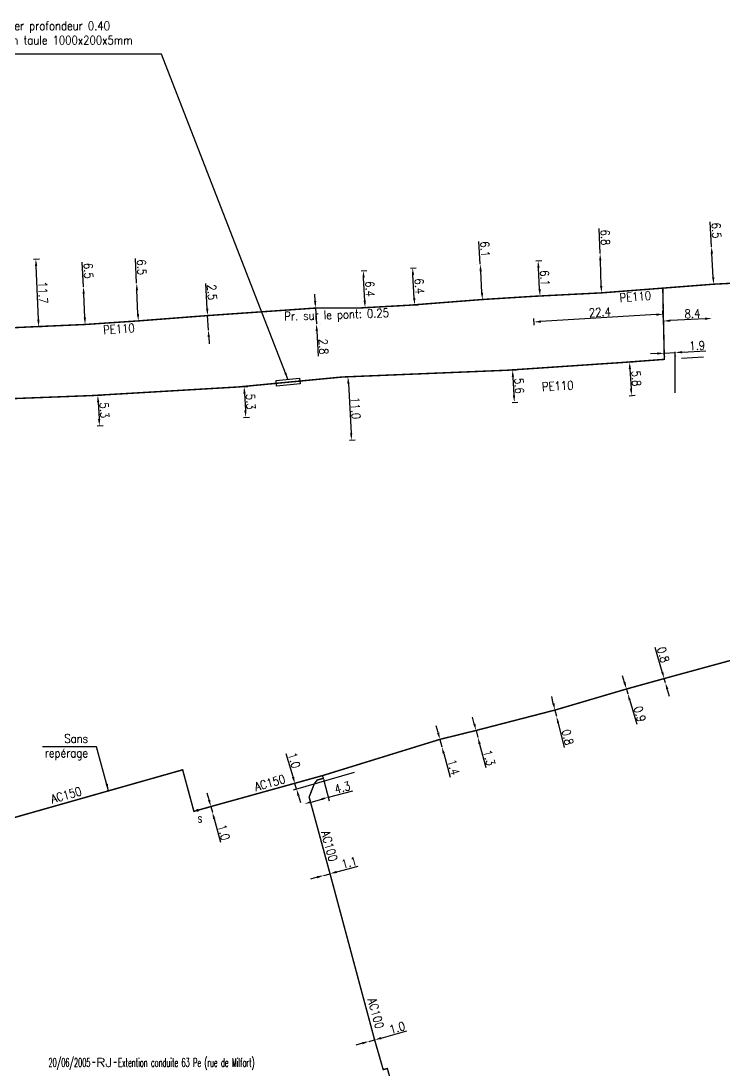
# Model space of a CAD drawing. Header units: millimetres. Extents: x 115991 to 117009, y 129000 to 129990.
# Drawn here: x 116571.1 to 116692.8, y 129237.1 to 129418.6 of the extents above; entities that cross this region are included whole.
import ezdxf
from ezdxf.enums import TextEntityAlignment as Align

# ---------------------------------------------------------------- set-up
doc = ezdxf.new("R2010")
doc.units = ezdxf.units.MM
doc.header["$PDMODE"] = 34
doc.linetypes.add('L_25_AP', pattern=[2000, 1000, 1000])
doc.linetypes.add('L_25_PE', pattern=[2000, 1000, 1000])
doc.layers.get('0').update_dxf_attribs({"linetype": 'CONTINUOUS'})
doc.layers.get('DEFPOINTS').update_dxf_attribs({"linetype": 'CONTINUOUS'})
for name, color, linetype in [('L_150', 1, 'CONTINUOUS'), ('L_300', 7, 'CONTINUOUS'), ('L_400', 7, 'CONTINUOUS'), ('L_910', 7, 'CONTINUOUS')]:
    doc.layers.add(name, color=color, linetype=linetype)
doc.styles.add('G_ROMANS', font='ROMANS.SHX', dxfattribs={"width": 0.75})
doc.styles.get("Standard").update_dxf_attribs({"font": 'romans.shx', "width": 0.85})
doc.dimstyles.get("Standard").update_dxf_attribs({"dimtxt": 1.5, "dimasz": 1.2, "dimexe": 0.625, "dimexo": 0.625, "dimgap": 0.25, "dimtad": 1, "dimdec": 1, "dimzin": 0, "dimdsep": 46, "dimtxsty": 'Standard', "dimcen": -0.5, "dimadec": 0, "dimazin": 0, "dimtfac": 1, "dimtdec": 1, "dimtmove": 0, "dimatfit": 3, "dimfxl": 0, "dimtolj": 1, "dimtzin": 0, "dimarcsym": 0})

# ---------------------------------------------------------------- blocks, each defined once
blk = doc.blocks.new('GIS_MODF')
at = {"color": 0, "linetype": 'Continuous', "flags": 128}
for points in [[(-2.18, -0.01), (-1.68, -0.01)], [(1.52, -0.01), (2.02, -0.01)]]:
    blk.add_lwpolyline(points, dxfattribs=at)
at = {"color": 0, "linetype": 'Continuous', "width": 0.5}
blk.add_attdef('DATE', text='', height=1.5, dxfattribs=at).set_placement((-2.5, -0.8), align=Align.RIGHT)
at = {"color": 0, "linetype": 'Continuous', "width": 1.771291}
blk.add_attdef('USER', text='', height=1.5, dxfattribs=at).set_placement((-1.51, -0.8), (1.28, -0.8), align=Align.FIT)
at = {"color": 0, "linetype": 'Continuous', "width": 0.5}
blk.add_attdef('DESC', (2.29, -0.8), '', height=1.5, dxfattribs=at)
blk = doc.blocks.new('*D40')
at = {"layer": 'DEFPOINTS', "color": 0, "linetype": 'Continuous', "transparency": 16777216}
for p in [(116682.31, 129366.69), (116682.31, 129366.69), (116690.7, 129367.16)]:
    blk.add_point(p, dxfattribs=at)
at = {"layer": 'L_150', "color": 0, "linetype": 'Continuous', "lineweight": -2, "transparency": 16777216}
for p, q in [((116682.28, 129367.31), (116682.28, 129367.31)), ((116689.5, 129367.09), (116683.51, 129366.76)), ((116690.66, 129367.78), (116690.66, 129367.78))]:
    blk.add_line(p, q, dxfattribs=at)
at = {"layer": 'L_150', "color": 0, "linetype": 'Continuous', "transparency": 16777216}
for points in [[(116683.5, 129366.96), (116683.52, 129366.56), (116682.31, 129366.69)], [(116689.49, 129367.29), (116689.51, 129366.89), (116690.7, 129367.16)]]:
    blk.add_solid(points, dxfattribs=at)
at = {"layer": 'L_150', "color": 0, "linetype": 'Continuous', "transparency": 16777216, "insert": (116687.32, 129367.97), "char_height": 1.5, "attachment_point": 5, "rotation": 3.1929}
blk.add_mtext('\\A1;8.4', dxfattribs=at)
blk = doc.blocks.new('L_300_11')
at = {"color": 0, "linetype": 'Continuous', "const_width": 0.248, "flags": 128}
blk.add_lwpolyline([(-0.13, 0, 1), (0.13, 0, 1)], format="xyb", close=True, dxfattribs=at)
at = {"linetype": 'Continuous', "style": 'G_ROMANS', "width": 0.75}
blk.add_attdef('S', text='', height=1, dxfattribs=at).set_placement((0, 1.35), align=Align.MIDDLE_CENTER)
at = {"color": 0, "linetype": 'Continuous', "width": 0.75, "flags": 3}
for tag, p in [('DEF_LEG', (0, -5)), ('DEF_COUP', (0, -7.5)), ('DEF_TYPE', (0, -10))]:
    blk.add_attdef(tag, text='', height=1.2, dxfattribs=at).set_placement(p, align=Align.MIDDLE)
blk = doc.blocks.new('*D461')
at = {"layer": 'DEFPOINTS', "color": 0, "linetype": 'Continuous', "transparency": 16777216}
for p in [(116603.96, 129282.68), (116604.23, 129281.71), (116604.23, 129281.71)]:
    blk.add_point(p, dxfattribs=at)
at = {"layer": 'L_150', "color": 0, "linetype": 'Continuous', "lineweight": -2, "transparency": 16777216}
for p, q in [((116603.65, 129283.84), (116603.34, 129284.99)), ((116603.96, 129282.68), (116604.23, 129281.71)), ((116604.54, 129280.55), (116605.63, 129276.51))]:
    blk.add_line(p, q, dxfattribs=at)
at = {"layer": 'L_150', "color": 0, "linetype": 'Continuous', "transparency": 16777216}
for points in [[(116603.84, 129283.89), (116603.46, 129283.78), (116603.96, 129282.68)], [(116604.73, 129280.61), (116604.35, 129280.5), (116604.23, 129281.71)]]:
    blk.add_solid(points, dxfattribs=at)
at = {"layer": 'L_150', "color": 0, "linetype": 'Continuous', "transparency": 16777216, "insert": (116606.21, 129278.22), "char_height": 1.5, "attachment_point": 5, "rotation": 285.1621}
blk.add_mtext('\\A1;1.0', dxfattribs=at)
blk = doc.blocks.new('*D529')
at = {"layer": 'DEFPOINTS', "color": 0, "linetype": 'Continuous', "transparency": 16777216}
for p in [(116631.35, 129242.05), (116631.35, 129242.05), (116632.31, 129242.31)]:
    blk.add_point(p, dxfattribs=at)
at = {"layer": 'L_150', "color": 0, "linetype": 'Continuous', "lineweight": -2, "transparency": 16777216}
for p, q in [((116633.47, 129242.63), (116637.91, 129243.85)), ((116630.19, 129241.73), (116629.03, 129241.41)), ((116631.35, 129242.05), (116632.31, 129242.31))]:
    blk.add_line(p, q, dxfattribs=at)
at = {"layer": 'L_150', "color": 0, "linetype": 'Continuous', "transparency": 16777216}
for points in [[(116630.14, 129241.92), (116630.24, 129241.54), (116631.35, 129242.05)], [(116633.42, 129242.82), (116633.52, 129242.44), (116632.31, 129242.31)]]:
    blk.add_solid(points, dxfattribs=at)
at = {"layer": 'L_150', "color": 0, "linetype": 'Continuous', "transparency": 16777216, "insert": (116636.21, 129244.42), "char_height": 1.5, "attachment_point": 5, "rotation": 15.3103}
blk.add_mtext('\\A1;1.0', dxfattribs=at)
blk = doc.blocks.new('*D427')
at = {"layer": 'DEFPOINTS', "color": 0, "linetype": 'Continuous', "transparency": 16777216}
for p in [(116675.9, 129303.02), (116676.14, 129302.21), (116676.14, 129302.21)]:
    blk.add_point(p, dxfattribs=at)
at = {"layer": 'L_150', "color": 0, "linetype": 'Continuous', "lineweight": -2, "transparency": 16777216}
for p, q in [((116675.56, 129304.17), (116675.22, 129305.32)), ((116675.9, 129303.02), (116676.14, 129302.21)), ((116676.47, 129301.05), (116677.69, 129296.92))]:
    blk.add_line(p, q, dxfattribs=at)
at = {"layer": 'L_150', "color": 0, "linetype": 'Continuous', "transparency": 16777216}
for points in [[(116675.75, 129304.23), (116675.37, 129304.12), (116675.9, 129303.02)], [(116676.67, 129301.11), (116676.28, 129301), (116676.14, 129302.21)]]:
    blk.add_solid(points, dxfattribs=at)
at = {"layer": 'L_150', "color": 0, "linetype": 'Continuous', "transparency": 16777216, "insert": (116678.21, 129298.69), "char_height": 1.5, "attachment_point": 5, "rotation": 286.3479}
blk.add_mtext('\\A1;0.9', dxfattribs=at)
blk = doc.blocks.new('*D428')
at = {"layer": 'DEFPOINTS', "color": 0, "linetype": 'Continuous', "transparency": 16777216}
for p in [(116682.43, 129304.83), (116682.64, 129304.11), (116682.64, 129304.11)]:
    blk.add_point(p, dxfattribs=at)
at = {"layer": 'L_150', "color": 0, "linetype": 'Continuous', "lineweight": -2, "transparency": 16777216}
for p, q in [((116682.09, 129305.98), (116680.86, 129310.18)), ((116682.64, 129304.11), (116682.43, 129304.83)), ((116682.97, 129302.96), (116683.31, 129301.81))]:
    blk.add_line(p, q, dxfattribs=at)
at = {"layer": 'L_150', "color": 0, "linetype": 'Continuous', "transparency": 16777216}
for points in [[(116682.28, 129306.04), (116681.9, 129305.93), (116682.43, 129304.83)], [(116683.17, 129303.02), (116682.78, 129302.91), (116682.64, 129304.11)]]:
    blk.add_solid(points, dxfattribs=at)
at = {"layer": 'L_150', "color": 0, "linetype": 'Continuous', "transparency": 16777216, "insert": (116682.26, 129308.94), "char_height": 1.5, "attachment_point": 5, "rotation": 286.3479}
blk.add_mtext('\\A1;0.8', dxfattribs=at)
blk = doc.blocks.new('*D430')
at = {"layer": 'DEFPOINTS', "color": 0, "linetype": 'Continuous', "transparency": 16777216}
for p in [(116663.53, 129299.38), (116663.79, 129298.31), (116663.79, 129298.31)]:
    blk.add_point(p, dxfattribs=at)
at = {"layer": 'L_150', "color": 0, "linetype": 'Continuous', "lineweight": -2, "transparency": 16777216}
for p, q in [((116663.24, 129300.54), (116662.96, 129301.71)), ((116663.53, 129299.38), (116663.79, 129298.31)), ((116664.08, 129297.14), (116665.13, 129292.9))]:
    blk.add_line(p, q, dxfattribs=at)
at = {"layer": 'L_150', "color": 0, "linetype": 'Continuous', "transparency": 16777216}
for points in [[(116663.44, 129300.59), (116663.05, 129300.49), (116663.53, 129299.38)], [(116664.27, 129297.19), (116663.89, 129297.1), (116663.79, 129298.31)]]:
    blk.add_solid(points, dxfattribs=at)
at = {"layer": 'L_150', "color": 0, "linetype": 'Continuous', "transparency": 16777216, "insert": (116665.72, 129294.68), "char_height": 1.5, "attachment_point": 5, "rotation": 283.8416}
blk.add_mtext('\\A1;0.8', dxfattribs=at)
blk = doc.blocks.new('*D462')
at = {"layer": 'DEFPOINTS', "color": 0, "linetype": 'Continuous', "transparency": 16777216}
for p in [(116623.29, 129288.04), (116620.16, 129283.16), (116620.16, 129283.16)]:
    blk.add_point(p, dxfattribs=at)
at = {"layer": 'L_150', "color": 0, "linetype": 'Continuous', "lineweight": -2, "transparency": 16777216}
for p, q in [((116623.45, 129287.44), (116624.47, 129283.68)), ((116624.31, 129284.29), (116628.53, 129285.43)), ((116621.32, 129283.47), (116623.15, 129283.97))]:
    blk.add_line(p, q, dxfattribs=at)
at = {"layer": 'L_150', "color": 0, "linetype": 'Continuous', "transparency": 16777216}
for points in [[(116621.27, 129283.67), (116621.37, 129283.28), (116620.16, 129283.16)], [(116623.1, 129284.16), (116623.2, 129283.78), (116624.31, 129284.29)]]:
    blk.add_solid(points, dxfattribs=at)
at = {"layer": 'L_150', "color": 0, "linetype": 'Continuous', "transparency": 16777216, "insert": (116626.74, 129285.98), "char_height": 1.5, "attachment_point": 5, "rotation": 15.2009}
blk.add_mtext('\\A1;4.3', dxfattribs=at)
blk = doc.blocks.new('*D505')
at = {"layer": 'DEFPOINTS', "color": 0, "linetype": 'Continuous', "transparency": 16777216}
for p in [(116643.61, 129294.31), (116643.96, 129293.01), (116643.96, 129293.01)]:
    blk.add_point(p, dxfattribs=at)
at = {"layer": 'L_150', "color": 0, "linetype": 'Continuous', "lineweight": -2, "transparency": 16777216}
for p, q in [((116643.3, 129295.47), (116642.98, 129296.63)), ((116643.61, 129294.31), (116643.96, 129293.01)), ((116644.27, 129291.85), (116645.38, 129287.75))]:
    blk.add_line(p, q, dxfattribs=at)
at = {"layer": 'L_150', "color": 0, "linetype": 'Continuous', "transparency": 16777216}
for points in [[(116643.49, 129295.52), (116643.1, 129295.42), (116643.61, 129294.31)], [(116644.47, 129291.9), (116644.08, 129291.8), (116643.96, 129293.01)]]:
    blk.add_solid(points, dxfattribs=at)
at = {"layer": 'L_150', "color": 0, "linetype": 'Continuous', "transparency": 16777216, "insert": (116645.95, 129289.48), "char_height": 1.5, "attachment_point": 5, "rotation": 285.1022}
blk.add_mtext('\\A1;1.4', dxfattribs=at)
blk = doc.blocks.new('*D504')
at = {"layer": 'DEFPOINTS', "color": 0, "linetype": 'Continuous', "transparency": 16777216}
for p in [(116629.39, 129288.77), (116623.29, 129288.04), (116618.8, 129285.69)]:
    blk.add_point(p, dxfattribs=at)
at = {"layer": 'L_150', "color": 0, "linetype": 'Continuous', "lineweight": -2, "transparency": 16777216}
for p, q in [((116618.19, 129287.8), (116617.02, 129291.83)), ((116628.79, 129288.6), (116618.2, 129285.52)), ((116622.69, 129287.86), (116617.92, 129286.48)), ((116618.8, 129285.69), (116618.52, 129286.65)), ((116619.14, 129284.54), (116619.47, 129283.39))]:
    blk.add_line(p, q, dxfattribs=at)
at = {"layer": 'L_150', "color": 0, "linetype": 'Continuous', "transparency": 16777216}
for points in [[(116618.38, 129287.86), (116617.99, 129287.75), (116618.52, 129286.65)], [(116619.33, 129284.6), (116618.94, 129284.48), (116618.8, 129285.69)]]:
    blk.add_solid(points, dxfattribs=at)
at = {"layer": 'L_150', "color": 0, "linetype": 'Continuous', "transparency": 16777216, "insert": (116618.39, 129290.67), "char_height": 1.5, "attachment_point": 5, "rotation": 286.2142}
blk.add_mtext('\\A1;1.0', dxfattribs=at)
blk = doc.blocks.new('*D506')
at = {"layer": 'DEFPOINTS', "color": 0, "linetype": 'Continuous', "transparency": 16777216}
for p in [(116649.87, 129295.85), (116650.19, 129294.64), (116650.19, 129294.64)]:
    blk.add_point(p, dxfattribs=at)
at = {"layer": 'L_150', "color": 0, "linetype": 'Continuous', "lineweight": -2, "transparency": 16777216}
for p, q in [((116649.57, 129297.01), (116649.26, 129298.17)), ((116649.87, 129295.85), (116650.19, 129294.64)), ((116650.49, 129293.48), (116651.55, 129289.42))]:
    blk.add_line(p, q, dxfattribs=at)
at = {"layer": 'L_150', "color": 0, "linetype": 'Continuous', "transparency": 16777216}
for points in [[(116649.76, 129297.06), (116649.37, 129296.96), (116649.87, 129295.85)], [(116650.69, 129293.53), (116650.3, 129293.43), (116650.19, 129294.64)]]:
    blk.add_solid(points, dxfattribs=at)
at = {"layer": 'L_150', "color": 0, "linetype": 'Continuous', "transparency": 16777216, "insert": (116652.14, 129291.12), "char_height": 1.5, "attachment_point": 5, "rotation": 284.682}
blk.add_mtext('\\A1;1.3', dxfattribs=at)
blk = doc.blocks.new('*D528')
at = {"layer": 'DEFPOINTS', "color": 0, "linetype": 'Continuous', "transparency": 16777216}
for p in [(116623.53, 129270.77), (116623.53, 129270.77), (116624.59, 129271.06)]:
    blk.add_point(p, dxfattribs=at)
at = {"layer": 'L_150', "color": 0, "linetype": 'Continuous', "lineweight": -2, "transparency": 16777216}
for p, q in [((116625.75, 129271.37), (116629.44, 129272.38)), ((116622.37, 129270.46), (116621.21, 129270.14)), ((116623.53, 129270.77), (116624.59, 129271.06))]:
    blk.add_line(p, q, dxfattribs=at)
at = {"layer": 'L_150', "color": 0, "linetype": 'Continuous', "transparency": 16777216}
for points in [[(116622.32, 129270.65), (116622.42, 129270.26), (116623.53, 129270.77)], [(116625.69, 129271.57), (116625.8, 129271.18), (116624.59, 129271.06)]]:
    blk.add_solid(points, dxfattribs=at)
at = {"layer": 'L_150', "color": 0, "linetype": 'Continuous', "transparency": 16777216, "insert": (116627.91, 129273), "char_height": 1.5, "attachment_point": 5, "rotation": 15.2009}
blk.add_mtext('\\A1;1.1', dxfattribs=at)
blk = doc.blocks.new('*D572')
at = {"layer": 'DEFPOINTS', "color": 0, "linetype": 'Continuous', "transparency": 16777216}
for p in [(116659.88, 129366.53), (116682.31, 129366.69), (116659.95, 129365.35)]:
    blk.add_point(p, dxfattribs=at)
at = {"layer": 'L_150', "color": 0, "linetype": 'Continuous', "lineweight": -2, "transparency": 16777216}
for p, q in [((116682.27, 129367.31), (116682.2, 129368.49)), ((116659.92, 129365.97), (116659.85, 129367.15)), ((116681.04, 129367.8), (116661.08, 129366.6))]:
    blk.add_line(p, q, dxfattribs=at)
at = {"layer": 'L_150', "color": 0, "linetype": 'Continuous', "transparency": 16777216}
for points in [[(116661.07, 129366.8), (116661.09, 129366.4), (116659.88, 129366.53)], [(116681.03, 129368), (116681.06, 129367.6), (116682.24, 129367.87)]]:
    blk.add_solid(points, dxfattribs=at)
at = {"layer": 'L_150', "color": 0, "linetype": 'Continuous', "transparency": 16777216, "insert": (116671.3, 129368.22), "char_height": 1.5, "attachment_point": 5, "rotation": 3.4293}
blk.add_mtext('\\A1;22.4', dxfattribs=at)
blk = doc.blocks.new('*D573')
at = {"layer": 'DEFPOINTS', "color": 0, "linetype": 'Continuous', "transparency": 16777216}
for p in [(116682.43, 129361.25), (116684.33, 129361.35), (116684.33, 129361.24)]:
    blk.add_point(p, dxfattribs=at)
at = {"layer": 'L_150', "color": 0, "linetype": 'Continuous', "lineweight": -2, "transparency": 16777216}
for p, q in [((116681.24, 129361.07), (116680.04, 129361)), ((116682.44, 129361.13), (116684.33, 129361.24)), ((116685.53, 129361.3), (116689.65, 129361.53)), ((116682.46, 129360.63), (116682.47, 129360.51)), ((116684.36, 129360.73), (116684.37, 129360.61))]:
    blk.add_line(p, q, dxfattribs=at)
at = {"layer": 'L_150', "color": 0, "linetype": 'Continuous', "transparency": 16777216}
for points in [[(116681.23, 129361.27), (116681.25, 129360.87), (116682.44, 129361.13)], [(116685.52, 129361.5), (116685.54, 129361.11), (116684.33, 129361.24)]]:
    blk.add_solid(points, dxfattribs=at)
at = {"layer": 'L_150', "color": 0, "linetype": 'Continuous', "transparency": 16777216, "insert": (116688.14, 129362.45), "char_height": 1.5, "attachment_point": 5, "rotation": 3.1524}
blk.add_mtext('\\A1;1.9', dxfattribs=at)
blk = doc.blocks.new('*D574')
at = {"layer": 'DEFPOINTS', "color": 0, "linetype": 'Continuous', "transparency": 16777216}
for p in [(116675.43, 129359.54), (116675.77, 129353.75), (116676.77, 129353.8)]:
    blk.add_point(p, dxfattribs=at)
at = {"layer": 'L_150', "color": 0, "linetype": 'Continuous', "lineweight": -2, "transparency": 16777216}
for p, q in [((116676.05, 129359.57), (116677.05, 129359.63)), ((116676.5, 129358.4), (116676.7, 129355)), ((116676.39, 129353.78), (116677.39, 129353.84))]:
    blk.add_line(p, q, dxfattribs=at)
at = {"layer": 'L_150', "color": 0, "linetype": 'Continuous', "transparency": 16777216}
for points in [[(116676.7, 129358.41), (116676.3, 129358.39), (116676.43, 129359.59)], [(116676.9, 129355.01), (116676.5, 129354.99), (116676.77, 129353.8)]]:
    blk.add_solid(points, dxfattribs=at)
at = {"layer": 'L_150', "color": 0, "linetype": 'Continuous', "transparency": 16777216, "insert": (116677.6, 129356.76), "char_height": 1.5, "attachment_point": 5, "rotation": 273.3608}
blk.add_mtext('\\A1;5.8', dxfattribs=at)
blk = doc.blocks.new('*D575')
at = {"layer": 'DEFPOINTS', "color": 0, "linetype": 'Continuous', "transparency": 16777216}
for p in [(116655.19, 129358.18), (116655.5, 129352.59), (116656.5, 129352.64)]:
    blk.add_point(p, dxfattribs=at)
at = {"layer": 'L_150', "color": 0, "linetype": 'Continuous', "lineweight": -2, "transparency": 16777216}
for p, q in [((116655.81, 129358.21), (116656.81, 129358.27)), ((116656.25, 129357.04), (116656.43, 129353.84)), ((116656.12, 129352.62), (116657.12, 129352.68))]:
    blk.add_line(p, q, dxfattribs=at)
at = {"layer": 'L_150', "color": 0, "linetype": 'Continuous', "transparency": 16777216}
for points in [[(116656.45, 129357.05), (116656.05, 129357.03), (116656.18, 129358.23)], [(116656.63, 129353.85), (116656.23, 129353.83), (116656.5, 129352.64)]]:
    blk.add_solid(points, dxfattribs=at)
at = {"layer": 'L_150', "color": 0, "linetype": 'Continuous', "transparency": 16777216, "insert": (116657.34, 129355.49), "char_height": 1.5, "attachment_point": 5, "rotation": 273.1924}
blk.add_mtext('\\A1;5.6', dxfattribs=at)
blk = doc.blocks.new('*D576')
at = {"layer": 'DEFPOINTS', "color": 0, "linetype": 'Continuous', "transparency": 16777216}
for p in [(116626.7, 129357.01), (116627.32, 129346.03), (116628.31, 129346.08)]:
    blk.add_point(p, dxfattribs=at)
at = {"layer": 'L_150', "color": 0, "linetype": 'Continuous', "lineweight": -2, "transparency": 16777216}
for p, q in [((116627.33, 129357.04), (116628.33, 129357.1)), ((116627.77, 129355.87), (116628.25, 129347.28)), ((116627.94, 129346.06), (116628.94, 129346.12))]:
    blk.add_line(p, q, dxfattribs=at)
at = {"layer": 'L_150', "color": 0, "linetype": 'Continuous', "transparency": 16777216}
for points in [[(116627.97, 129355.88), (116627.57, 129355.86), (116627.7, 129357.06)], [(116628.45, 129347.29), (116628.05, 129347.27), (116628.31, 129346.08)]]:
    blk.add_solid(points, dxfattribs=at)
at = {"layer": 'L_150', "color": 0, "linetype": 'Continuous', "transparency": 16777216, "insert": (116629.01, 129351.63), "char_height": 1.5, "attachment_point": 5, "rotation": 273.1916}
blk.add_mtext('\\A1;11.0', dxfattribs=at)
blk = doc.blocks.new('*D577')
at = {"layer": 'DEFPOINTS', "color": 0, "linetype": 'Continuous', "transparency": 16777216}
for p in [(116608.72, 129355.29), (116610.01, 129350.05), (116609.01, 129350)]:
    blk.add_point(p, dxfattribs=at)
at = {"layer": 'L_150', "color": 0, "linetype": 'Continuous', "lineweight": -2, "transparency": 16777216}
for p, q in [((116609.35, 129355.32), (116610.35, 129355.38)), ((116609.79, 129354.15), (116609.94, 129351.25)), ((116609.63, 129350.03), (116610.63, 129350.09))]:
    blk.add_line(p, q, dxfattribs=at)
at = {"layer": 'L_150', "color": 0, "linetype": 'Continuous', "transparency": 16777216}
for points in [[(116609.99, 129354.16), (116609.59, 129354.13), (116609.72, 129355.34)], [(116610.14, 129351.26), (116609.74, 129351.24), (116610.01, 129350.05)]]:
    blk.add_solid(points, dxfattribs=at)
at = {"layer": 'L_150', "color": 0, "linetype": 'Continuous', "transparency": 16777216, "insert": (116610.86, 129352.75), "char_height": 1.5, "attachment_point": 5, "rotation": 273.0891}
blk.add_mtext('\\A1;5.3', dxfattribs=at)
blk = doc.blocks.new('*D578')
at = {"layer": 'DEFPOINTS', "color": 0, "linetype": 'Continuous', "transparency": 16777216}
for p in [(116583.39, 129353.8), (116583.69, 129348.51), (116584.68, 129348.56)]:
    blk.add_point(p, dxfattribs=at)
at = {"layer": 'L_150', "color": 0, "linetype": 'Continuous', "lineweight": -2, "transparency": 16777216}
for p, q in [((116584.02, 129353.83), (116585.01, 129353.89)), ((116584.46, 129352.66), (116584.62, 129349.76)), ((116584.31, 129348.54), (116585.31, 129348.6))]:
    blk.add_line(p, q, dxfattribs=at)
at = {"layer": 'L_150', "color": 0, "linetype": 'Continuous', "transparency": 16777216}
for points in [[(116584.66, 129352.67), (116584.26, 129352.64), (116584.39, 129353.85)], [(116584.82, 129349.77), (116584.42, 129349.75), (116584.68, 129348.56)]]:
    blk.add_solid(points, dxfattribs=at)
at = {"layer": 'L_150', "color": 0, "linetype": 'Continuous', "transparency": 16777216, "insert": (116585.54, 129351.26), "char_height": 1.5, "attachment_point": 5, "rotation": 273.1933}
blk.add_mtext('\\A1;5.3', dxfattribs=at)
blk = doc.blocks.new('*D625')
at = {"layer": 'DEFPOINTS', "color": 0, "linetype": 'Continuous', "transparency": 16777216}
for p in [(116690.62, 129379.56), (116690.62, 129379.56), (116690.99, 129373.07)]:
    blk.add_point(p, dxfattribs=at)
at = {"layer": 'L_150', "color": 0, "linetype": 'Continuous', "lineweight": -2, "transparency": 16777216}
for p, q in [((116690.62, 129379.56), (116690.37, 129383.86)), ((116689.99, 129379.52), (116689.99, 129379.52)), ((116690.92, 129374.27), (116690.69, 129378.36)), ((116690.37, 129373.03), (116690.37, 129373.03))]:
    blk.add_line(p, q, dxfattribs=at)
at = {"layer": 'L_150', "color": 0, "linetype": 'Continuous', "transparency": 16777216}
for points in [[(116690.89, 129378.37), (116690.49, 129378.35), (116690.62, 129379.56)], [(116691.12, 129374.28), (116690.72, 129374.26), (116690.99, 129373.07)]]:
    blk.add_solid(points, dxfattribs=at)
at = {"layer": 'L_150', "color": 0, "linetype": 'Continuous', "transparency": 16777216, "insert": (116691.46, 129382.37), "char_height": 1.5, "attachment_point": 5, "rotation": 273.2865}
blk.add_mtext('\\A1;6.5', dxfattribs=at)
blk = doc.blocks.new('*D633')
at = {"layer": 'DEFPOINTS', "color": 0, "linetype": 'Continuous', "transparency": 16777216}
for p in [(116671.34, 129378.37), (116671.34, 129378.37), (116671.58, 129371.57)]:
    blk.add_point(p, dxfattribs=at)
at = {"layer": 'L_150', "color": 0, "linetype": 'Continuous', "lineweight": -2, "transparency": 16777216}
for p, q in [((116671.34, 129378.37), (116671.19, 129382.68)), ((116671.53, 129372.77), (116671.38, 129377.17))]:
    blk.add_line(p, q, dxfattribs=at)
at = {"layer": 'L_150', "color": 0, "linetype": 'Continuous', "transparency": 16777216}
for points in [[(116671.58, 129377.18), (116671.18, 129377.16), (116671.34, 129378.37)], [(116671.73, 129372.78), (116671.33, 129372.77), (116671.58, 129371.57)]]:
    blk.add_solid(points, dxfattribs=at)
at = {"layer": 'L_150', "color": 0, "linetype": 'Continuous', "transparency": 16777216, "insert": (116672.24, 129381.16), "char_height": 1.5, "attachment_point": 5, "rotation": 272.0082}
blk.add_mtext('\\A1;6.8', dxfattribs=at)
blk = doc.blocks.new('*D634')
at = {"layer": 'DEFPOINTS', "color": 0, "linetype": 'Continuous', "transparency": 16777216}
for p in [(116659.61, 129377.07), (116660.61, 129377.13), (116659.94, 129370.98)]:
    blk.add_point(p, dxfattribs=at)
at = {"layer": 'L_150', "color": 0, "linetype": 'Continuous', "lineweight": -2, "transparency": 16777216}
for p, q in [((116660.23, 129377.11), (116661.23, 129377.16)), ((116660.87, 129372.23), (116660.67, 129375.93)), ((116660.56, 129371.02), (116661.56, 129371.07))]:
    blk.add_line(p, q, dxfattribs=at)
at = {"layer": 'L_150', "color": 0, "linetype": 'Continuous', "transparency": 16777216}
for points in [[(116660.87, 129375.94), (116660.47, 129375.92), (116660.61, 129377.13)], [(116661.07, 129372.25), (116660.67, 129372.22), (116660.94, 129371.04)]]:
    blk.add_solid(points, dxfattribs=at)
at = {"layer": 'L_150', "color": 0, "linetype": 'Continuous', "transparency": 16777216, "insert": (116661.77, 129374.14), "char_height": 1.5, "attachment_point": 5, "rotation": 273.0825}
blk.add_mtext('\\A1;6.1', dxfattribs=at)
blk = doc.blocks.new('*D635')
at = {"layer": 'DEFPOINTS', "color": 0, "linetype": 'Continuous', "transparency": 16777216}
for p in [(116650.59, 129376.51), (116650.59, 129376.51), (116650.97, 129370.42)]:
    blk.add_point(p, dxfattribs=at)
at = {"layer": 'L_150', "color": 0, "linetype": 'Continuous', "lineweight": -2, "transparency": 16777216}
for p, q in [((116650.59, 129376.51), (116650.35, 129380.45)), ((116649.97, 129376.47), (116649.97, 129376.47)), ((116650.89, 129371.62), (116650.67, 129375.31)), ((116650.34, 129370.38), (116650.34, 129370.38))]:
    blk.add_line(p, q, dxfattribs=at)
at = {"layer": 'L_150', "color": 0, "linetype": 'Continuous', "transparency": 16777216}
for points in [[(116650.87, 129375.32), (116650.47, 129375.3), (116650.59, 129376.51)], [(116651.09, 129371.63), (116650.69, 129371.61), (116650.97, 129370.42)]]:
    blk.add_solid(points, dxfattribs=at)
at = {"layer": 'L_150', "color": 0, "linetype": 'Continuous', "transparency": 16777216, "insert": (116651.43, 129379.14), "char_height": 1.5, "attachment_point": 5, "rotation": 273.4969}
blk.add_mtext('\\A1;6.1', dxfattribs=at)
blk = doc.blocks.new('*D636')
at = {"layer": 'DEFPOINTS', "color": 0, "linetype": 'Continuous', "transparency": 16777216}
for p in [(116637.89, 129375.82), (116638.89, 129375.87), (116638.24, 129369.43)]:
    blk.add_point(p, dxfattribs=at)
at = {"layer": 'L_150', "color": 0, "linetype": 'Continuous', "lineweight": -2, "transparency": 16777216}
for p, q in [((116638.51, 129375.85), (116639.51, 129375.91)), ((116639.17, 129370.68), (116638.95, 129374.67)), ((116638.86, 129369.46), (116639.86, 129369.52))]:
    blk.add_line(p, q, dxfattribs=at)
at = {"layer": 'L_150', "color": 0, "linetype": 'Continuous', "transparency": 16777216}
for points in [[(116639.15, 129374.69), (116638.75, 129374.66), (116638.89, 129375.87)], [(116639.37, 129370.69), (116638.97, 129370.67), (116639.23, 129369.48)]]:
    blk.add_solid(points, dxfattribs=at)
at = {"layer": 'L_150', "color": 0, "linetype": 'Continuous', "transparency": 16777216, "insert": (116640.06, 129372.73), "char_height": 1.5, "attachment_point": 5, "rotation": 273.1271}
blk.add_mtext('\\A1;6.4', dxfattribs=at)
blk = doc.blocks.new('*D637')
at = {"layer": 'DEFPOINTS', "color": 0, "linetype": 'Continuous', "transparency": 16777216}
for p in [(116629.35, 129375.35), (116630.35, 129375.39), (116629.66, 129368.95)]:
    blk.add_point(p, dxfattribs=at)
at = {"layer": 'L_150', "color": 0, "linetype": 'Continuous', "lineweight": -2, "transparency": 16777216}
for p, q in [((116629.97, 129375.38), (116630.97, 129375.42)), ((116630.6, 129370.2), (116630.41, 129374.2)), ((116630.28, 129368.98), (116631.28, 129369.03))]:
    blk.add_line(p, q, dxfattribs=at)
at = {"layer": 'L_150', "color": 0, "linetype": 'Continuous', "transparency": 16777216}
for points in [[(116630.61, 129374.21), (116630.21, 129374.19), (116630.35, 129375.39)], [(116630.8, 129370.21), (116630.4, 129370.19), (116630.66, 129369)]]:
    blk.add_solid(points, dxfattribs=at)
at = {"layer": 'L_150', "color": 0, "linetype": 'Continuous', "transparency": 16777216, "insert": (116631.5, 129372.25), "char_height": 1.5, "attachment_point": 5, "rotation": 272.7636}
blk.add_mtext('\\A1;6.4', dxfattribs=at)
blk = doc.blocks.new('*D638')
at = {"layer": 'DEFPOINTS', "color": 0, "linetype": 'Continuous', "transparency": 16777216}
for p in [(116622.08, 129368.94), (116622.24, 129366.19), (116622.24, 129366.19)]:
    blk.add_point(p, dxfattribs=at)
at = {"layer": 'L_150', "color": 0, "linetype": 'Continuous', "lineweight": -2, "transparency": 16777216}
for p, q in [((116622.01, 129370.14), (116621.95, 129371.34)), ((116622.08, 129368.94), (116622.24, 129366.19)), ((116622.71, 129368.97), (116622.71, 129368.97)), ((116622.3, 129365), (116622.55, 129360.63)), ((116622.86, 129366.23), (116622.86, 129366.23))]:
    blk.add_line(p, q, dxfattribs=at)
at = {"layer": 'L_150', "color": 0, "linetype": 'Continuous', "transparency": 16777216}
for points in [[(116622.21, 129370.15), (116621.81, 129370.13), (116622.08, 129368.94)], [(116622.5, 129365.01), (116622.1, 129364.98), (116622.24, 129366.19)]]:
    blk.add_solid(points, dxfattribs=at)
at = {"layer": 'L_150', "color": 0, "linetype": 'Continuous', "transparency": 16777216, "insert": (116623.46, 129362.27), "char_height": 1.5, "attachment_point": 5, "rotation": 273.2233}
blk.add_mtext('\\A1;2.8', dxfattribs=at)
blk = doc.blocks.new('*D639')
at = {"layer": 'DEFPOINTS', "color": 0, "linetype": 'Continuous', "transparency": 16777216}
for p in [(116603.4, 129367.64), (116603.54, 129365.14), (116603.54, 129365.14)]:
    blk.add_point(p, dxfattribs=at)
at = {"layer": 'L_150', "color": 0, "linetype": 'Continuous', "lineweight": -2, "transparency": 16777216}
for p, q in [((116603.33, 129368.83), (116603.08, 129373.2)), ((116603.54, 129365.14), (116603.4, 129367.64)), ((116603.6, 129363.94), (116603.67, 129362.74))]:
    blk.add_line(p, q, dxfattribs=at)
at = {"layer": 'L_150', "color": 0, "linetype": 'Continuous', "transparency": 16777216}
for points in [[(116603.53, 129368.85), (116603.13, 129368.82), (116603.4, 129367.64)], [(116603.8, 129363.95), (116603.4, 129363.93), (116603.54, 129365.14)]]:
    blk.add_solid(points, dxfattribs=at)
at = {"layer": 'L_150', "color": 0, "linetype": 'Continuous', "transparency": 16777216, "insert": (116604.17, 129371.67), "char_height": 1.5, "attachment_point": 5, "rotation": 273.2233}
blk.add_mtext('\\A1;2.5', dxfattribs=at)
blk = doc.blocks.new('*D640')
at = {"layer": 'DEFPOINTS', "color": 0, "linetype": 'Continuous', "transparency": 16777216}
for p in [(116591.12, 129373.22), (116591.12, 129373.22), (116591.41, 129366.72)]:
    blk.add_point(p, dxfattribs=at)
at = {"layer": 'L_150', "color": 0, "linetype": 'Continuous', "lineweight": -2, "transparency": 16777216}
for p, q in [((116591.12, 129373.22), (116590.92, 129377.52)), ((116591.35, 129367.92), (116591.17, 129372.02))]:
    blk.add_line(p, q, dxfattribs=at)
at = {"layer": 'L_150', "color": 0, "linetype": 'Continuous', "transparency": 16777216}
for points in [[(116591.37, 129372.03), (116590.97, 129372.01), (116591.12, 129373.22)], [(116591.55, 129367.93), (116591.15, 129367.91), (116591.41, 129366.72)]]:
    blk.add_solid(points, dxfattribs=at)
at = {"layer": 'L_150', "color": 0, "linetype": 'Continuous', "transparency": 16777216, "insert": (116591.99, 129376.01), "char_height": 1.5, "attachment_point": 5, "rotation": 272.5672}
blk.add_mtext('\\A1;6.5', dxfattribs=at)
blk = doc.blocks.new('*D641')
at = {"layer": 'DEFPOINTS', "color": 0, "linetype": 'Continuous', "transparency": 16777216}
for p in [(116581.9, 129372.6), (116581.9, 129372.6), (116582.2, 129366.1)]:
    blk.add_point(p, dxfattribs=at)
at = {"layer": 'L_150', "color": 0, "linetype": 'Continuous', "lineweight": -2, "transparency": 16777216}
for p, q in [((116581.9, 129372.6), (116581.7, 129376.9)), ((116582.52, 129372.62), (116582.52, 129372.62)), ((116582.15, 129367.3), (116581.96, 129371.4)), ((116582.83, 129366.13), (116582.83, 129366.13))]:
    blk.add_line(p, q, dxfattribs=at)
at = {"layer": 'L_150', "color": 0, "linetype": 'Continuous', "transparency": 16777216}
for points in [[(116582.16, 129371.41), (116581.76, 129371.39), (116581.9, 129372.6)], [(116582.35, 129367.31), (116581.95, 129367.29), (116582.2, 129366.1)]]:
    blk.add_solid(points, dxfattribs=at)
at = {"layer": 'L_150', "color": 0, "linetype": 'Continuous', "transparency": 16777216, "insert": (116582.77, 129375.39), "char_height": 1.5, "attachment_point": 5, "rotation": 272.668}
blk.add_mtext('\\A1;6.5', dxfattribs=at)
blk = doc.blocks.new('*D642')
at = {"layer": 'DEFPOINTS', "color": 0, "linetype": 'Continuous', "transparency": 16777216}
for p in [(116572.67, 129377.39), (116573.67, 129377.44), (116573.16, 129365.7)]:
    blk.add_point(p, dxfattribs=at)
at = {"layer": 'L_150', "color": 0, "linetype": 'Continuous', "lineweight": -2, "transparency": 16777216}
for p, q in [((116573.29, 129377.42), (116574.29, 129377.46)), ((116574.11, 129366.95), (116573.72, 129376.24)), ((116573.79, 129365.73), (116574.79, 129365.77))]:
    blk.add_line(p, q, dxfattribs=at)
at = {"layer": 'L_150', "color": 0, "linetype": 'Continuous', "transparency": 16777216}
for points in [[(116573.92, 129376.25), (116573.52, 129376.23), (116573.67, 129377.44)], [(116574.31, 129366.95), (116573.91, 129366.94), (116574.16, 129365.75)]]:
    blk.add_solid(points, dxfattribs=at)
at = {"layer": 'L_150', "color": 0, "linetype": 'Continuous', "transparency": 16777216, "insert": (116574.91, 129371.63), "char_height": 1.5, "attachment_point": 5, "rotation": 272.4363}
blk.add_mtext('\\A1;11.7', dxfattribs=at)

msp = doc.modelspace()

# ---------------------------------------------------------------- linework, layer by layer
at = {"layer": 'DEFPOINTS', "linetype": 'ByBlock'}
msp.add_point((116682.91, 129366.72), dxfattribs=at)
at = {"layer": 'L_150', "linetype": 'L_25_AP'}
msp.add_line((116684.33, 129354.25), (116684.35, 129361.36), dxfattribs=at)
at = {"layer": 'L_150'}
msp.add_line((116685.44, 129360.29), (116689.23, 129360.5), dxfattribs=at)
at = {"layer": 'L_150', "linetype": 'L_25_AP', "flags": 128}
msp.add_lwpolyline([(116296.18, 129417.06, 0.25, 0.25, 0), (116298.21, 129410.54, 0.25, 0.25, 0), (116298.21, 129410.54, 0.25, 0.25, 0), (116303.07, 129408.01, 0.25, 0.25, 0), (116303.07, 129408.01, 0.25, 0.25, 0), (116313.81, 129402.42, 0.25, 0.25, 0), (116322.64, 129397.92, 0.25, 0.25, 0), (116335, 129391.52, 0.25, 0.25, 0), (116341.91, 129387.82, 0.25, 0.25, 0), (116354.04, 129382.39, 0.25, 0.25, 0), (116364.04, 129378.2, 0.25, 0.25, 0), (116373.82, 129375.23, 0.25, 0.25, 0), (116396.11, 129368.73, 0.25, 0.25, 0), (116401.81, 129367.34, 0.25, 0.25, 0), (116407.78, 129366.21, 0.25, 0.25, 0), (116414, 129365.6, 0.25, 0.25, 0), (116426.12, 129363.05, 0.25, 0.25, 0), (116432.05, 129362.66, 0.25, 0.25, 0), (116451.58, 129360.75, 0.25, 0.25, 0), (116456.95, 129360.23, 0.25, 0.25, 0), (116487.87, 129360.73, 0.25, 0.25, 0), (116506.53, 129362.32, 0.25, 0.25, 0), (116526.25, 129363.03, 0.25, 0.25, 0), (116533.03, 129363.51, 0.25, 0.25, 0), (116539.03, 129364.06, 0.25, 0.25, 0), (116545.1, 129364.44, 0.25, 0.25, 0), (116551.9, 129364.72, 0.25, 0.25, 0), (116558.72, 129365.03, 0.25, 0.25, 0), (116573.16, 129365.7, 0.25, 0.25, 0), (116582.2, 129366.1, 0.25, 0.25, 0), (116591.41, 129366.72, 0.25, 0.25, 0), (116603.4, 129367.64, 0.25, 0.25, 0), (116622.08, 129368.94, 0.25, 0.25, 0), (116629.66, 129368.95, 0.25, 0.25, 0), (116638.24, 129369.43, 0.25, 0.25, 0), (116650.97, 129370.42, 0.25, 0.25, 0), (116659.94, 129370.98, 0.25, 0.25, 0), (116671.58, 129371.57, 0.25, 0.25, 0), (116690.99, 129373.07, 0.25, 0.25, 0), (116700.79, 129373.57, 0.25, 0.25, 0), (116744.26, 129376.07, 0.25, 0.25, 0), (116754.17, 129378.03, 0.25, 0.25, 0), (116758.06, 129378.25, 0.25, 0.25, 0), (116759.7, 129375.86, 0.25, 0.25, 0), (116779.84, 129377.38, 0.25, 0.25, 0), (116786.6, 129377.51, 0.25, 0.25, 0), (116799.2, 129376.86, 0.25, 0.25, 0), (116809.59, 129378.39, 0.25, 0.25, 0), (116809.59, 129378.39, 0.25, 0.25, 0), (116809.59, 129378.39, 0.25, 0.25, 0), (116809.59, 129378.39, 0.25, 0.25, 0), (116814.68, 129378.7, 0.25, 0.25, 0), (116815.14, 129378.73, 0, 0, 0)], format="xyseb", dxfattribs=at)
at = {"layer": 'L_150', "linetype": 'L_25_PE', "const_width": 0.25, "flags": 128}
msp.add_lwpolyline([(116288.1, 129401.46), (116309.57, 129390.51), (116322.91, 129383.66), (116355.12, 129367.34), (116383.74, 129358.29), (116412.1, 129351.76), (116443.74, 129348.72), (116470.76, 129348.95), (116526.7, 129350.46), (116557.16, 129352.79), (116583.39, 129353.8), (116608.72, 129355.29), (116626.7, 129357.01), (116655.19, 129358.18), (116675.43, 129359.54), (116682.45, 129360.06), (116682.43, 129361.25), (116682.31, 129366.64), (116682.19, 129372.39)], dxfattribs=at)
at = {"layer": 'L_150', "linetype": 'L_25_AP', "const_width": 0.25, "flags": 128}
for points in [[(116820.49, 129364.59), (116818.14, 129363.48), (116814.37, 129361.69), (116814.37, 129361.69), (116804.08, 129357.01), (116792.35, 129351.54), (116782.07, 129346.74), (116773.77, 129342.63), (116765.61, 129338.93), (116752.36, 129332.6), (116738.56, 129326.03), (116737.3, 129325.46), (116707.4, 129311.82), (116705.33, 129311.23), (116693.72, 129307.91), (116682.43, 129304.83), (116682.43, 129304.83), (116675.9, 129303.02), (116663.53, 129299.38), (116649.87, 129295.85), (116643.61, 129294.31), (116623.29, 129288.04), (116603.96, 129282.68), (116601.03, 129281.85), (116599.08, 129289.04), (116567.48, 129280.08), (116560.89, 129277.9), (116556.19, 129274.22), (116553.86, 129270.82), (116551.57, 129264.98), (116550.92, 129258.99), (116551.09, 129253.57), (116551.09, 129253.57), (116548.74, 129249.46), (116544.83, 129248.15), (116534.83, 129248.23), (116495.28, 129248.52), (116459.89, 129248.56), (116457.32, 129248.28), (116455.26, 129247.62), (116453.43, 129246.67), (116451.71, 129245.35), (116450.35, 129243.88), (116449.12, 129241.95), (116448.2, 129239.6), (116447.82, 129237.48), (116447.73, 129236.03), (116448.42, 129236.07), (116454.95, 129236.4), (116455.77, 129223.46), (116456.74, 129187.06)], [(116623.29, 129288.04), (116623.42, 129287.56), (116622.36, 129287.27), (116621.87, 129286.63), (116620.98, 129284.32), (116624.59, 129271.06), (116632.31, 129242.31), (116633.8, 129237.16), (116634.52, 129237.35), (116635.52, 129233.69), (116635.04, 129233.56), (116636.87, 129227.21), (116640.48, 129219.58), (116647.26, 129214.09), (116659.11, 129212.2), (116677.75, 129209.47), (116695.69, 129206.84), (116704.23, 129205.58), (116712.77, 129204.32), (116730.76, 129201.66), (116745.91, 129199.4), (116779.96, 129194.52), (116797.59, 129191.88), (116800.28, 129191.49), (116800.35, 129191.98), (116804.41, 129191.38), (116804.23, 129190.19), (116806.45, 129189.87), (116826.53, 129187.1), (116827.03, 129187.13), (116826.95, 129188.25), (116834.91, 129189.61), (116839.48, 129191.49), (116846.09, 129194.36), (116846.09, 129194.36), (116849.05, 129196.2), (116849.62, 129196.6)]]:
    msp.add_lwpolyline(points, dxfattribs=at)
at = {"layer": 'L_400', "flags": 128}
msp.add_lwpolyline([(116619.32, 129356.81), (116619.41, 129355.81), (116615.35, 129355.43), (116615.26, 129356.42)], close=True, dxfattribs=at)

# ---------------------------------------------------------------- block references
at = {"layer": 'L_300'}
ref = msp.add_blockref('L_300_11', (116601.67, 129282.03), dxfattribs=dict(at, rotation=15.66060261822336))
ref.add_attrib('S', 'S', dxfattribs={"layer": '0', "linetype": 'Continuous', "height": 1, "style": 'G_ROMANS', "width": 0.75}).set_placement((116602.07, 129280.45), align=Align.MIDDLE_CENTER)
at = {"layer": 'L_910'}
ref = msp.add_blockref('GIS_MODF', (116585.63, 129238.44), dxfattribs=at)
ref.add_attrib('DATE', '20/06/2005', dxfattribs={"layer": '0', "color": 0, "linetype": 'Continuous', "height": 1.5, "width": 0.5}).set_placement((116583.13, 129237.64), align=Align.RIGHT)
ref.add_attrib('USER', 'RJ', dxfattribs={"layer": '0', "color": 0, "linetype": 'Continuous', "height": 1.5, "width": 1.180861}).set_placement((116584.12, 129237.64), (116586.9, 129237.64), align=Align.FIT)
ref.add_attrib('DESC', 'Extention conduite 63 Pe (rue de Milfort)', (116587.92, 129237.64), dxfattribs={"layer": '0', "color": 0, "linetype": 'Continuous', "height": 1.5, "width": 0.5})

# ---------------------------------------------------------------- texts
at = {"layer": 'L_150', "linetype": 'Continuous', "width": 0.85}
for s, rotation, p in [('PE110', 4.406, (116674.76, 129369.96)), ('PE110', 3.8509, (116585.37, 129364.41)), ('AC150', 15.6835, (116611.78, 129285.34)), ('AC150', 15.8466, (116576.53, 129283.22)), ('AC100', 285.2009, (116623.04, 129278.26)), ('AC100', 285.3097, (116631.09, 129249.32))]:
    msp.add_text(s, height=1.5, rotation=rotation, dxfattribs=at).set_placement(p)
msp.add_text('PE110', height=1.5, rotation=2.8851, dxfattribs=at).set_placement((116664, 129355.46), align=Align.MIDDLE)
at = {"layer": 'L_150', "linetype": 'Continuous', "insert": (116616.71, 129366.26), "char_height": 1.5, "attachment_point": 7, "rotation": 1.9569}
msp.add_mtext('Pr. sur le pont: 0.25', dxfattribs=at)
at = {"layer": 'L_150', "linetype": 'Continuous', "insert": (116582.7, 129290.7), "char_height": 1.5, "attachment_point": 9}
msp.add_mtext('\\A1;Sans\\Prepérage', dxfattribs=at)
at = {"layer": 'L_400', "linetype": 'Continuous', "insert": (116561.97, 129418.54), "char_height": 1.5, "width": 35.1585, "attachment_point": 1}
msp.add_mtext('Gaine acier profondeur 0.40\\PProtection taule 1000x200x5mm', dxfattribs=at)

# ---------------------------------------------------------------- dimensions: what is measured, and where the dimension line sits
at = {"layer": 'L_150', "linetype": 'Continuous'}
for base, p1, p2, angle, picture, middle in [((116690.62, 129379.56), (116690.99, 129373.07), (116690.62, 129379.56), 273.2865, '*D625', (116690.46, 129382.31)), ((116671.34, 129378.37), (116671.58, 129371.57), (116671.34, 129378.37), 272.0082, '*D633', (116671.24, 129381.12)), ((116650.59, 129376.51), (116650.97, 129370.42), (116650.59, 129376.51), 273.4969, '*D635', (116650.44, 129379.08)), ((116573.67, 129377.44), (116573.16, 129365.7), (116572.67, 129377.39), 272.4363, '*D642', (116573.91, 129371.59)), ((116591.12, 129373.22), (116591.41, 129366.72), (116591.12, 129373.22), 272.5672, '*D640', (116590.99, 129375.97)), ((116581.9, 129372.6), (116582.2, 129366.1), (116581.9, 129372.6), 272.668, '*D641', (116581.77, 129375.35)), ((116638.89, 129375.87), (116638.24, 129369.43), (116637.89, 129375.82), 273.1271, '*D636', (116639.06, 129372.68)), ((116660.61, 129377.13), (116659.94, 129370.98), (116659.61, 129377.07), 273.0825, '*D634', (116660.77, 129374.08)), ((116630.35, 129375.39), (116629.66, 129368.95), (116629.35, 129375.35), 272.7636, '*D637', (116630.5, 129372.2)), ((116603.54, 129365.14), (116603.4, 129367.64), (116603.54, 129365.14), 273.2233, '*D639', (116603.17, 129371.62)), ((116622.2357, 129366.1937), (116622.0811, 129368.9393), (116622.2357, 129366.1937), 273.2233, '*D638', (116622.4598, 129362.2143)), ((116659.88, 129366.53), (116682.31, 129366.69), (116659.95, 129365.35), 3.4293, '*D572', (116671.36, 129367.22)), ((116682.31, 129366.69), (116690.7, 129367.16), (116682.31, 129366.69), 3.1929, '*D40', (116687.37, 129366.97)), ((116684.33, 129361.24), (116682.43, 129361.25), (116684.33, 129361.35), 3.1524, '*D573', (116688.19, 129361.45)), ((116676.77, 129353.8), (116675.43, 129359.54), (116675.77, 129353.75), 273.3608, '*D574', (116676.6, 129356.7)), ((116656.5, 129352.64), (116655.19, 129358.18), (116655.5, 129352.59), 273.1924, '*D575', (116656.34, 129355.44)), ((116628.31, 129346.08), (116626.7, 129357.01), (116627.32, 129346.03), 273.1916, '*D576', (116628.01, 129351.57)), ((116584.68, 129348.56), (116583.39, 129353.8), (116583.69, 129348.51), 273.1933, '*D578', (116584.54, 129351.21)), ((116610.01, 129350.05), (116608.72, 129355.29), (116609.01, 129350), 273.0891, '*D577', (116609.87, 129352.7)), ((116682.6372, 129304.1129), (116682.4261, 129304.8326), (116682.6372, 129304.1129), 106.3479, '*D428', (116681.3042, 129308.6571)), ((116676.14, 129302.21), (116675.9, 129303.02), (116676.14, 129302.21), 106.3479, '*D427', (116677.25, 129298.41)), ((116650.19, 129294.64), (116649.87, 129295.85), (116650.19, 129294.64), 104.682, '*D506', (116651.17, 129290.87)), ((116643.9618743, 129293.0069668), (116643.610142, 129294.3103411), (116643.9618743, 129293.0069668), 105.1022487, '*D505', (116644.9845032, 129289.2175269)), ((116618.8, 129285.69), (116623.29, 129288.04), (116629.39, 129288.77), 106.2142, '*D504', (116617.43, 129290.39)), ((116620.16, 129283.16), (116623.29, 129288.04), (116620.16, 129283.16), 15.2009, '*D462', (116627, 129285.02)), ((116604.23, 129281.71), (116603.96, 129282.68), (116604.23, 129281.71), 105.1621, '*D461', (116605.24, 129277.95))]:
    dim = msp.add_linear_dim(base=base, p1=p1, p2=p2, angle=angle, dimstyle='Standard', dxfattribs=at)
    dim.commit()
    dim.dimension.update_dxf_attribs({"geometry": picture, "text_midpoint": middle, "dimtype": 160})
dim = msp.add_linear_dim(base=(116663.79, 129298.31), p1=(116663.53, 129299.38), p2=(116663.79, 129298.31), angle=103.8416, text='0.8', dimstyle='Standard', dxfattribs=at)
dim.commit()
dim.dimension.update_dxf_attribs({"geometry": '*D430', "text_midpoint": (116664.75, 129294.44), "dimtype": 160})
for base, p1, p2, angle, picture, middle in [((116623.53, 129270.77), (116624.59, 129271.06), (116623.53, 129270.77), 15.2009, '*D528', (116628.17, 129272.03)), ((116631.35, 129242.05), (116632.31, 129242.31), (116631.35, 129242.05), 15.3103, '*D529', (116636.47, 129243.45))]:
    dim = msp.add_linear_dim(base=base, p1=p1, p2=p2, angle=angle, dimstyle='Standard', override={"dimatfit": 0}, dxfattribs=at)
    dim.commit()
    dim.dimension.update_dxf_attribs({"geometry": picture, "text_midpoint": middle, "dimtype": 160})

# ---------------------------------------------------------------- leaders
at = {"layer": 'L_150', "linetype": 'Continuous', "annotation_type": 0, "has_hookline": 1, "hookline_direction": 1, "text_width": 7.89}
msp.add_leader([(116586.26, 129285.41), (116584.16, 129293.04), (116582.96, 129293.04)], dimstyle='Standard', dxfattribs=at)
at = {"layer": 'L_400', "linetype": 'Continuous'}
msp.add_leader([(116617.29, 129356.61), (116595.41, 129412.85), (116561.01, 129412.85)], dimstyle='Standard', dxfattribs=at)

doc.saveas('drawing.dxf')
